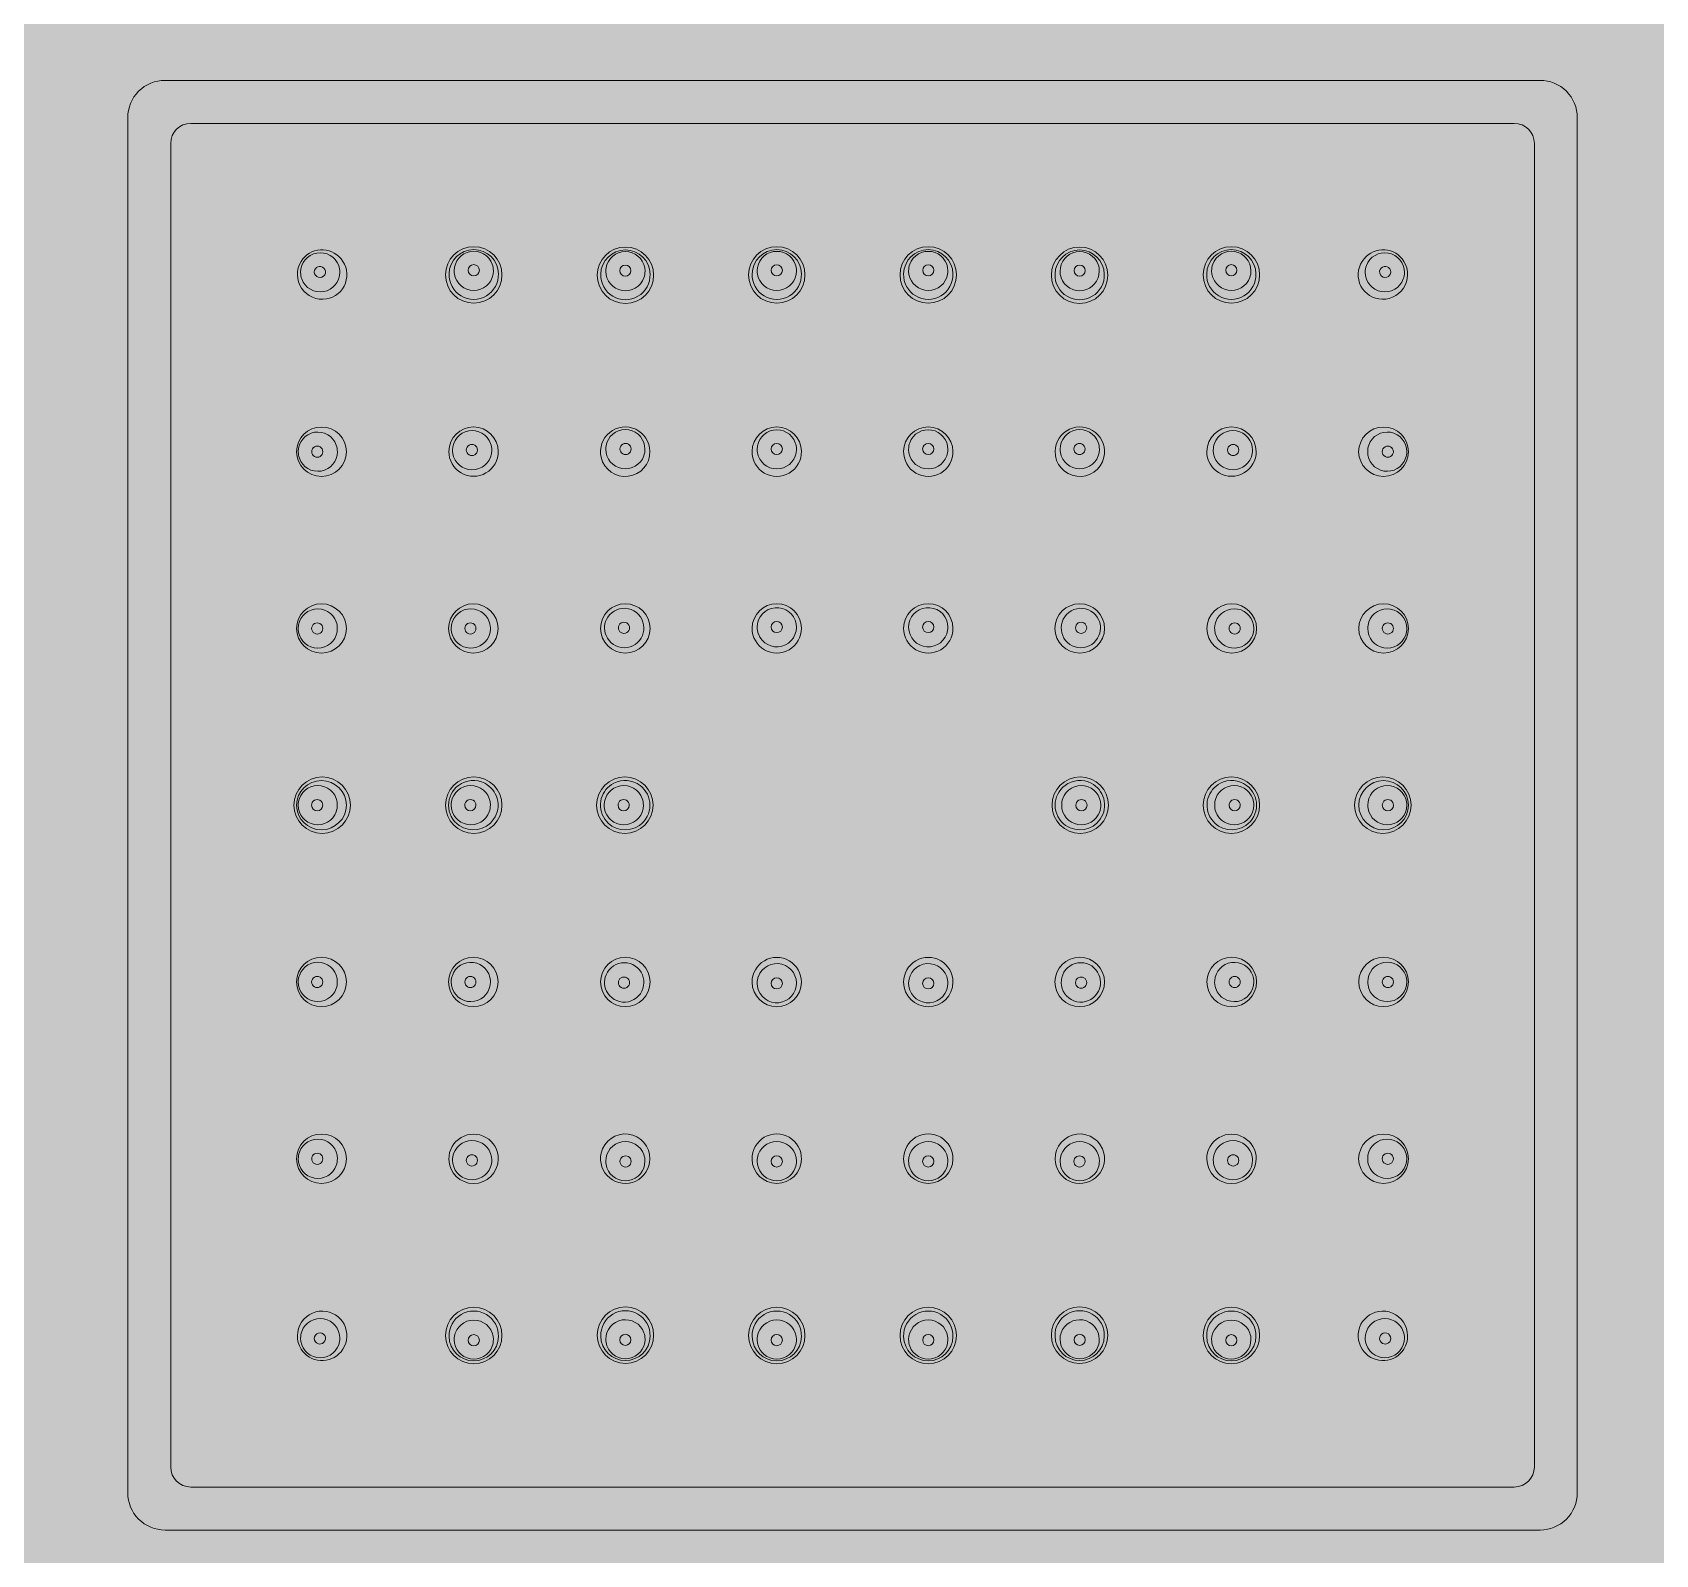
# Model space of a CAD drawing. Header units: metres. Extents: x 8 to 2416, y -346 to 476.
# Drawn here: x 133.4835 to 133.5828, y -96.2773 to -96.1843 of the extents above; entities that cross this region are included whole.
import ezdxf

# ---------------------------------------------------------------- set-up
doc = ezdxf.new("R2010")
doc.units = ezdxf.units.M
doc.linetypes.add('0', pattern=[0])
doc.layers.get('0').update_dxf_attribs({"color": 250, "linetype": '0', "lineweight": 20})
doc.layers.add('baños', color=140, linetype='Continuous', lineweight=0)
doc.layers.add('PLAFON', color=253, linetype='Continuous', lineweight=5)

# ---------------------------------------------------------------- blocks, each defined once
blk = doc.blocks.new('A$C3bae67db')
at = {"layer": 'baños'}
for p, q in [((0.05795743052766511, 0.144322481631086), (0.1420428246007646, 0.144322481631086)), ((0.05567767941755619, 0.142043857970684), (0.05567767969631632, 0.05795731748658994)), ((0.1443225757108735, 0.142043857970684), (0.1443225754321134, 0.05795731748658994)), ((0.05953425239812304, 0.1416937789345738), (0.140466002730534, 0.1416937789345738)), ((0.05830638234982644, 0.1404659088862488), (0.05830638234982644, 0.05953413947369057)), ((0.1416938727786032, 0.1404659088862488), (0.1416938727786032, 0.05953413947369057)), ((0.05953425239812304, 0.05830626942536554), (0.1404660027303066, 0.05830626942536554)), ((0.05795743052766511, 0.05567756672882496), (0.1420428246007646, 0.05567756672882496))]:
    blk.add_line(p, q, dxfattribs=at)
for centre, radius in [((0.0768350682250798, 0.1324260433361175), 0.001726273626168971), ((0.0861115584927461, 0.1324036510537141), 0.001726273626168971), ((0.09536712332959496, 0.1324260433361175), 0.001726273626168971), ((0.1046331317988347, 0.1324260433361175), 0.001726273626168971), ((0.1138886966356836, 0.1324036510537141), 0.001726273626168971), ((0.1231651869033499, 0.1324260433361175), 0.001726273626168971), ((0.09537011069431856, 0.1108947767265462), 0.0003427381330779128), ((0.1046301444341111, 0.1108947767265462), 0.0003427381330779128), ((0.06756904067282221, 0.1000025628189221), 0.001726273626168971), ((0.0768350682250798, 0.1000025628189221), 0.001726273626168971), ((0.08607355345083079, 0.1000025633621178), 0.001726273626168971), ((0.1139267016775989, 0.1000025633621178), 0.001726273626168971), ((0.1231651869033499, 0.1000025628189221), 0.001726273626168971), ((0.1324312144556075, 0.1000025628189221), 0.001726273626168971), ((0.09537011069431856, 0.0891052716333931), 0.0003427381330779128), ((0.1046301444341111, 0.0891052716333931), 0.0003427381330779128), ((0.0768350682250798, 0.0675740050237934), 0.001726273626168971), ((0.0861115584927461, 0.06759639730619682), 0.001726273626168971), ((0.09536712332959496, 0.0675740050237934), 0.001726273626168971), ((0.1046331317988347, 0.0675740050237934), 0.001726273626168971), ((0.1138886966356836, 0.06759639730619682), 0.001726273626168971), ((0.1231651869033499, 0.0675740050237934), 0.001726273626168971)]:
    blk.add_circle(centre, radius, dxfattribs=at)
for centre, radius, start, end in [((0.05795630335677515, 0.142043857970684), 0.002278623939186994, 89.971657394038, 180), ((0.1420439517716545, 0.142043857970684), 0.002278623939186994, 0, 90.028342605962), ((0.05953425239812304, 0.1404659088862488), 0.001227870048324664, 90.00000000256642, 179.9999999898011), ((0.1404660027303066, 0.1404659088862488), 0.001227870048324664, 1.019894475264307e-08, 89.99999999743358), ((0.06757577863658071, 0.132457578697931), 0.001521988814155353, 148.366663832522, 279.4518474387844), ((0.06744956593814777, 0.1325836751423921), 0.001200821812368165, 19.98354941315338, 180.0929165922669), ((0.06755888616902439, 0.1324522226109579), 0.001510474982378461, 39.79127587580216, 147.8576029366483), ((0.06757360806199131, 0.1324412776402468), 0.001506273214753162, 279.6351170446447, 40.46958004635466), ((0.07683595447673497, 0.1324698972235225), 0.001508167584307319, 0.9001850982253351, 179.1011506184335), ((0.07683789637843574, 0.1326707190876775), 0.001202478864778748, 20.04951967974894, 179.640957565026), ((0.07683718307652043, 0.1327118830991409), 0.0003427216785174244, 0.3254488414049065, 179.6683356267581), ((0.07684987977717128, 0.1326780761858615), 0.001188702755491038, 0.00229199929753495, 19.9144172177911), ((0.08611067224109092, 0.1324475049410907), 0.001508167584307319, 0.8988493815665013, 179.0998149017747), ((0.08609674694065461, 0.1326556839034581), 0.001188702755491038, 160.0855827822089, 179.9977080007025), ((0.08610873033916278, 0.1326483268052456), 0.001202478864778748, 0.3590424349740219, 159.9504803202511), ((0.08610944364107809, 0.1326894908167375), 0.0003427216785174244, 0.3316643732419094, 179.6745511585951), ((0.09536732368673029, 0.1324678004718223), 0.001508175294152605, 0.896473032322938, 179.1038122815197), ((0.09536844225425511, 0.13266643263281), 0.001202467430117421, 20.04733987539626, 179.6512744404281), ((0.09536760707254643, 0.1327070384189639), 0.0003427214496652206, 0.3198416913579096, 179.6787560475), ((0.09538014580965637, 0.1326736768283112), 0.001188992995398989, 0.002160217887124121, 19.91273335855645), ((0.1046329314416994, 0.1324678004718223), 0.001508175294152605, 0.8961877184802615, 179.1035269676771), ((0.1046201093187733, 0.1326736768283112), 0.001188992995398989, 160.0872666414435, 179.9978397821129), ((0.1046318128741746, 0.13266643263281), 0.001202467430117421, 0.3487255595719368, 159.9526601246038), ((0.1046326480558832, 0.1327070384189639), 0.0003427214496652206, 0.3212439525000475, 179.6801583086421), ((0.1138895828873387, 0.1324475049410907), 0.001508167584307319, 0.9001850982253351, 179.1011506184335), ((0.1138915247892669, 0.1326483268052456), 0.001202478864778748, 20.04951967974894, 179.640957565026), ((0.1138908114873516, 0.1326894908167375), 0.0003427216785174244, 0.3254488414049065, 179.6683356267581), ((0.1139035081880024, 0.1326556839034581), 0.001188702755491038, 0.00229199929753495, 19.9144172177911), ((0.1231643006516947, 0.1324698972235225), 0.001508167584307319, 0.8988493815665013, 179.0998149017747), ((0.1231503753512584, 0.1326780761858615), 0.001188702755491038, 160.0855827822089, 179.9977080007025), ((0.1231623587499939, 0.1326707190876775), 0.001202478864778748, 0.3590424349740219, 159.9504803202511), ((0.1231630720519092, 0.1327118830991409), 0.0003427216785174244, 0.3316643732419094, 179.6745511585951), ((0.1324266470664384, 0.1324412776402468), 0.001506273214753162, 139.5304199536453, 260.3648829553553), ((0.1324413689594053, 0.1324522226109579), 0.001510474982378461, 32.1423970633517, 140.2087241241978), ((0.1325506891902819, 0.1325836751423921), 0.001200821812368165, 359.9070834077331, 160.0164505868466), ((0.132424476491849, 0.132457578697931), 0.001521988814155353, 260.5481525612156, 31.633336167478), ((0.06744492393198698, 0.1325816052425566), 0.00119617823364954, 179.9941310564692, 199.6485422794375), ((0.06744739869321847, 0.1325884322095234), 0.001200817506817739, 199.9156134316533, 0.09317299457435906), ((0.06742947758010587, 0.1326069054866466), 0.0003417448353014675, 144.1962748123012, 216.5408433824308), ((0.06743122423284831, 0.1326063921405805), 0.0003434622621792048, 80.36180667197289, 144.2972788445857), ((0.06742879027405024, 0.1326072964444833), 0.0003414261719296849, 216.6622272733104, 290.466407909324), ((0.06743161916568852, 0.1326093671298381), 0.000340463161306216, 6.43826669501083, 80.34350834063362), ((0.06742884736917176, 0.1326092437337465), 0.0003432313649668054, 290.3438179429309, 6.406851776727837), ((0.06745204315046749, 0.1325905084226164), 0.001196171468180108, 359.9940856858029, 19.71649711018825), ((0.07683599266800911, 0.1324400996429844), 0.001508967363600021, 177.9698192432843, 2.177052033884066), ((0.07682412820707896, 0.1326783000023326), 0.001188687084480606, 180.0022010002266, 199.6794990756158), ((0.0768361336767498, 0.1326856574057658), 0.001202472454991783, 199.8169514147223, 359.6410310933491), ((0.07683718328979694, 0.1327158136802709), 0.0003427216785175545, 180.3254488415971, 359.6683356265643), ((0.08611063404958941, 0.1324177073605526), 0.001508967363600021, 177.8229479661159, 2.030180756715632), ((0.0861104930410761, 0.1326632651233624), 0.001202472454991783, 180.358968906651, 340.1830485852777), ((0.08610944342802895, 0.1326934213978674), 0.0003427216785175545, 180.3316643734357, 359.6745511584029), ((0.08612249851051956, 0.1326559077199008), 0.001188687084480606, 340.3205009243842, 359.9977989997734), ((0.09536732375926249, 0.1324387187907732), 0.001508910434373833, 177.9996003974604, 2.000684916435894), ((0.09535497519681257, 0.1326737943519944), 0.001188978101211688, 180.0020748071833, 199.6793677201801), ((0.09536676056376336, 0.1326806855676281), 0.001202398407140004, 199.7994449916714, 359.6681591336498), ((0.09536760711961279, 0.1327108731286089), 0.0003427214496676189, 180.3198417624976, 359.6787559762951), ((0.1046329313691672, 0.1324387187907732), 0.001508910434373833, 177.9993150835641, 2.000399602539628), ((0.1046334945648937, 0.1326806855676281), 0.001202398407140004, 180.3318408663502, 340.2005550083285), ((0.1046326480088169, 0.1327108731286089), 0.0003427214496676189, 180.3212440237049, 359.6801582375024), ((0.1046452799316171, 0.1326737943519944), 0.001188978101211688, 340.3206322798199, 359.9979251928167), ((0.1138896210788403, 0.1324177073605526), 0.001508967363600021, 177.9698192432843, 2.177052033884066), ((0.1138777566179101, 0.1326559077199008), 0.001188687084480606, 180.0022010002266, 199.6794990756158), ((0.1138897620873536, 0.1326632651233624), 0.001202472454991783, 199.8169514147223, 359.6410310933491), ((0.1138908117004007, 0.1326934213978674), 0.0003427216785175545, 180.3254488415971, 359.6683356265643), ((0.1231642624604206, 0.1324400996429844), 0.001508967363600021, 177.8229479661159, 2.030180756715632), ((0.1231641214516799, 0.1326856574057658), 0.001202472454991783, 180.358968906651, 340.1830485852777), ((0.1231630718386327, 0.1327158136802709), 0.0003427216785175545, 180.3316643734357, 359.6745511584029), ((0.1231761269213507, 0.1326783000023326), 0.001188687084480606, 340.3205009243842, 359.9977989997734), ((0.1325528564352112, 0.1325884322095234), 0.001200817506817739, 179.9068270054256, 340.0843865683467), ((0.1325482119779622, 0.1325905084226164), 0.001196171468180108, 160.2835028898118, 180.0059143141971), ((0.1325714077592579, 0.1326092437337465), 0.0003432313649668054, 173.5931482232722, 249.6561820570691), ((0.1325686359629685, 0.1326093671298381), 0.000340463161306216, 99.65649165936632, 173.5617333049892), ((0.1325714648543794, 0.1326072964444833), 0.0003414261719296849, 249.5335920906758, 323.3377727266896), ((0.1325690308955814, 0.1326063921405805), 0.0003434622621792048, 35.70272115541425, 99.63819332802713), ((0.1325707775483238, 0.1326069054866466), 0.0003417448353014675, 323.4591566175691, 35.80372518769882), ((0.1325553311964427, 0.1325816052425566), 0.00119617823364954, 340.3514577205625, 0.005868943530813565), ((0.0675262201329474, 0.1216022853915248), 0.001523564837230641, 0.572643303545837, 179.4250678076633), ((0.07682554874776315, 0.121623541393852), 0.001510641993610608, 0.5139883427186024, 179.4190526749139), ((0.08610123918919044, 0.1216200011498572), 0.001509211767642307, 0.7561059737710158, 193.171467770371), ((0.09536749544457734, 0.1216208806547101), 0.001508369991397104, 0.7108807457131594, 179.2900072567805), ((0.1046327596838523, 0.1216208806547101), 0.001508369991397104, 0.7099927432194744, 179.2891192542869), ((0.1138990159392392, 0.1216200011498572), 0.001509211767642307, 346.828532229629, 179.243894026229), ((0.1231747063806665, 0.121623541393852), 0.001510641993610608, 0.5809473250861245, 179.4860116572814), ((0.1324740349954823, 0.1216022853915248), 0.001523564837230641, 0.5749321923366639, 179.4273566964525), ((0.06730147437173173, 0.1216258576544575), 0.00119389333313216, 19.32997812112687, 180.3589489030435), ((0.07673755557897266, 0.1217059849352253), 0.001200928035992184, 19.83266307732577, 180.07419896696), ((0.07673791822156772, 0.1217085495881847), 0.001199718968097798, 359.996946844907, 19.72332169044368), ((0.08610665192958322, 0.1217715206143097), 0.001199718968097798, 160.2766783095563, 180.003053155093), ((0.08610701457195091, 0.1217689559613504), 0.001200928035992184, 359.92580103304, 160.1673369226743), ((0.08612157628539308, 0.1217827022482467), 0.0003424123588573842, 359.901977847135, 179.9074873413072), ((0.0953689405916407, 0.1217577368242573), 0.001201973046303671, 19.915328080069, 179.8397393457669), ((0.09536871331505381, 0.1217836400394319), 0.000342717117449731, 0.1414165953508873, 179.8545204967726), ((0.0953741167763269, 0.1217609961774073), 0.001195996880989198, 0.0008305610141249543, 19.85298930787151), ((0.1046261383523301, 0.1217609961774073), 0.001195996880989198, 160.1470106921285, 179.9991694389859), ((0.104631314536789, 0.1217577368242573), 0.001201973046303671, 0.1602606542315242, 160.084671919931), ((0.1046315418133759, 0.1217836400394319), 0.000342717117449731, 0.1454795032273842, 179.8585834046491), ((0.1138932405564788, 0.1217689559613504), 0.001200928035992184, 19.83266307732577, 180.07419896696), ((0.1138786788430366, 0.1217827022482467), 0.0003424123588573842, 0.09251265869286474, 180.098022152865), ((0.1138936031990738, 0.1217715206143097), 0.001199718968097798, 359.996946844907, 19.72332169044368), ((0.1232623369068619, 0.1217085495881847), 0.001199718968097798, 160.2766783095563, 180.003053155093), ((0.123262699549457, 0.1217059849352253), 0.001200928035992184, 359.92580103304, 160.1673369226743), ((0.1326987807566979, 0.1216258576544575), 0.00119389333313216, 359.6410510969565, 160.6700218788731), ((0.06752622073366865, 0.1216323613833694), 0.001523560504830024, 180.5561373689593, 359.441573742277), ((0.06731527943469473, 0.1216183202511658), 0.00120767496975197, 179.997253034212, 199.4671047486143), ((0.06730323483333223, 0.1216110324051769), 0.001193893552601191, 199.3299870384885, 0.3617157200806724), ((0.06726664149067574, 0.121620538979748), 0.0003407760450880885, 359.6804184145589, 180.3259849812832), ((0.06726664170508911, 0.121616699387026), 0.0003407760450881728, 179.6804184144938, 0.3259849813467099), ((0.0672894296246227, 0.1216185695606313), 0.001207674969753276, 0, 19.46710473996738), ((0.07682554912815931, 0.1216241922170909), 0.001510635915196017, 179.4437361404923, 0.4893048771358387), ((0.07673634930023354, 0.1217044297143204), 0.00119972075021922, 180, 199.6894084976491), ((0.07673669497097535, 0.1217070845143482), 0.001200943033476937, 199.8031047080196, 0.06684714840780348), ((0.0767229938655305, 0.1217197312221217), 0.0003424123588573842, 0.09251265869286474, 180.098022152865), ((0.07672299392032755, 0.1217196982979019), 0.0003424123588572697, 180.092512941707, 0.09802186985085153), ((0.08610270852994972, 0.1216079714776228), 0.001507949430811743, 192.7136886774853, 1.213885066650693), ((0.08610787517994822, 0.1217700555404733), 0.001200943033476937, 179.9331528515922, 340.1968952919805), ((0.08612157623059602, 0.1217826693240269), 0.0003424123588572697, 179.9019781301492, 359.907487058293), ((0.08610822085069003, 0.1217674007404455), 0.00119972075021922, 340.3105915023508, 0), ((0.09536749553893742, 0.1216085475080533), 0.001508573317714411, 178.8216237899946, 1.179264308856052), ((0.09536296503841868, 0.1217611156787015), 0.001195992791243886, 180.0008071647798, 199.7035512946327), ((0.09536814589654341, 0.1217643825555044), 0.00120197248215199, 199.7668953392953, 359.839403913317), ((0.09536871337598996, 0.1217853561187425), 0.0003427171174496419, 180.1414165954144, 359.854520496644), ((0.1046327595894923, 0.1216085475080533), 0.001508573317714411, 178.820735691144, 1.178376210005465), ((0.1046321092318863, 0.1217643825555044), 0.00120197248215199, 180.160596086683, 340.2331046607047), ((0.1046315417524397, 0.1217853561187425), 0.0003427171174496419, 180.145479503356, 359.8585834045856), ((0.104637290090011, 0.1217611156787015), 0.001195992791243886, 340.2964487053673, 359.9991928352202), ((0.1138975465984799, 0.1216079714776228), 0.001507949430811743, 178.7861149333493, 347.2863113225147), ((0.1138920342777396, 0.1217674007404455), 0.00119972075021922, 180, 199.6894084976491), ((0.1138923799484814, 0.1217700555404733), 0.001200943033476937, 199.8031047080196, 0.06684714840780348), ((0.1138786788978337, 0.1217826693240269), 0.0003424123588572697, 180.092512941707, 0.09802186985085153), ((0.1231747060002704, 0.1216241922170909), 0.001510635915196017, 179.5106951228642, 0.5562638595076828), ((0.1232635601574543, 0.1217070845143482), 0.001200943033476937, 179.9331528515922, 340.1968952919805), ((0.1232772612628992, 0.1217197312221217), 0.0003424123588573842, 359.901977847135, 179.9074873413072), ((0.1232772612081021, 0.1217196982979019), 0.0003424123588572697, 179.9019781301492, 359.907487058293), ((0.1232639058281961, 0.1217044297143204), 0.00119972075021922, 340.3105915023508, 0), ((0.132474034394761, 0.1216323613833694), 0.001523560504830024, 180.5584262577229, 359.4438626310407), ((0.1326970202950974, 0.1216110324051769), 0.001193893552601191, 179.6382842799193, 340.6700129615115), ((0.1327108255040343, 0.1216185695606313), 0.001207674969753276, 160.5328952600326, 180), ((0.1327336134233406, 0.121616699387026), 0.0003407760450881728, 179.6740150186533, 0.3195815855062213), ((0.1327336136377539, 0.121620538979748), 0.0003407760450880885, 359.6740150187168, 180.3195815854411), ((0.1326849756937349, 0.1216183202511658), 0.00120767496975197, 340.5328952513857, 0.00274696578805152), ((0.06752527855149992, 0.1107919070824366), 0.001523803867774046, 0.5837768436947157, 179.4152251325285), ((0.07680929608221732, 0.1108008638764133), 0.001515211808342921, 0.2639760559234214, 179.7336847053708), ((0.08610443670789891, 0.1108022639173427), 0.001515211808342921, 0.2663152946292405, 179.7360239440766), ((0.09536732874329346, 0.1108130466571069), 0.001508175096699564, 0.3875553460212671, 179.6135214827309), ((0.1046329263851362, 0.1108130466571069), 0.001508175096699564, 0.386478517269135, 179.6124446539788), ((0.1138958184205308, 0.1108022639173427), 0.001515211808342921, 0.2639760559234214, 179.7336847053708), ((0.1231909590462124, 0.1108008638764133), 0.001515211808342921, 0.2663152946292405, 179.7360239440766), ((0.1324749765769297, 0.1107919070824366), 0.001523803867774046, 0.5847748674714536, 179.4162231563053), ((0.06729877940477991, 0.110815379393209), 0.001193765217027741, 19.32207136788142, 180.363403610891), ((0.06728653441490451, 0.1108079238233515), 0.001207791059114692, 359.9972673894018, 19.46362924008448), ((0.07665652931444811, 0.110812731748176), 0.001198002720139636, 19.54098254232294, 180.1675718781783), ((0.07664612589400122, 0.1108081331269872), 0.001209345381516621, 355.5836531630925, 19.58144326290454), ((0.08603844434941266, 0.1108412584590255), 0.001201160736598691, 147.0834398431392, 202.9431687113481), ((0.08603844434895791, 0.110841258458656), 0.001201160737011495, 8.702909777498146, 147.0834398944907), ((0.08602225566772859, 0.1108489768958449), 0.0003418119665339049, 359.8484264500146, 180.1447206987231), ((0.0953710932307672, 0.1108833412553665), 0.001200198361899698, 199.7612507028317, 179.9592501936951), ((0.1046291618976625, 0.1108833412553665), 0.001200198361899698, 0.04074980630490895, 340.2387492971683), ((0.1139618107794718, 0.110841258458656), 0.001201160737011495, 32.91656010550926, 171.2970902225019), ((0.1139779994607011, 0.1108489768958449), 0.0003418119665339049, 359.8552793012769, 180.1515735499855), ((0.113961810779017, 0.1108412584590255), 0.001201160736598691, 337.0568312886519, 32.91656015686085), ((0.1233541292344285, 0.1108081331269872), 0.001209345381516621, 160.4185567370955, 184.4163468369073), ((0.1233437258139816, 0.110812731748176), 0.001198002720139636, 359.8324281218217, 160.4590174576771), ((0.1327137207135252, 0.1108079238233515), 0.001207791059114692, 160.5363707599155, 180.0027326105982), ((0.1327014757236498, 0.110815379393209), 0.001193765217027741, 359.636596389109, 160.6779286321186), ((0.06752527882002823, 0.1108227180483183), 0.001523801172583426, 180.5737534540958, 359.4252485220948), ((0.06731282925346704, 0.11080775025669), 0.001207791056576054, 179.9972663805075, 199.4636292666915), ((0.06730058426768437, 0.1108002946866904), 0.001193765215403577, 199.3220712593833, 0.3634045924781659), ((0.06726369211531846, 0.1108098626395062), 0.0003407458622599414, 6.35093158794635e-11, 180.3292931579268), ((0.06726370329096198, 0.1108059736208347), 0.0003407568798300127, 179.6753688899595, 0.6539242679389679), ((0.07680929635802158, 0.1108143751269139), 0.001515209523409549, 180.2445972809356, 359.7530634803589), ((0.07666289127263326, 0.1108091962723208), 0.001204359554630129, 179.9984916965057, 199.6016971446696), ((0.07665732812273518, 0.1108058676051584), 0.001198002774692498, 199.5409847640694, 355.6504272075318), ((0.07663254866423586, 0.1108104583463714), 0.0003418119665339049, 359.8552793012769, 180.1515735499855), ((0.07663254876996461, 0.1108086907326467), 0.0003418119665338834, 179.8552793012768, 0.1515735499854856), ((0.08610443643209464, 0.1108157751678434), 0.001515209523409549, 180.2469365196411, 359.7554027190644), ((0.08603850400498914, 0.1108251943206753), 0.001195045438537086, 202.2327774254911, 338.1927723495052), ((0.08602225556199983, 0.1108472092820918), 0.0003418119665338834, 179.8484264500145, 0.1447206987231602), ((0.08603844435623387, 0.1108412584572918), 0.001201160729709154, 337.4823809651804, 8.702909875497538), ((0.0953673287696688, 0.1108102539195883), 0.001508196546264781, 179.5074288684401, 0.4936479602929344), ((0.09529917106959829, 0.110863793062741), 0.001128460337495796, 178.9640748255869, 199.9974153185455), ((0.1046329263587609, 0.1108102539195883), 0.001508196546264781, 179.5063520397071, 0.4925711315599271), ((0.1047010840588314, 0.110863793062741), 0.001128460337495796, 340.0025846814546, 1.035925174413134), ((0.113895818696335, 0.1108157751678434), 0.001515209523409549, 180.2445972809356, 359.7530634803589), ((0.1139618107721958, 0.1108412584572918), 0.001201160729709154, 171.2970901245025, 202.5176190348197), ((0.1139617511234405, 0.1108251943206753), 0.001195045438537086, 201.8072276504948, 337.7672225745089), ((0.1139779995664298, 0.1108472092820918), 0.0003418119665338834, 179.8552793012768, 0.1515735499854856), ((0.1231909587704081, 0.1108143751269139), 0.001515209523409549, 180.2469365196411, 359.7554027190644), ((0.1233429270056945, 0.1108058676051584), 0.001198002774692498, 184.3495727924682, 340.4590152359306), ((0.1233677064641938, 0.1108104583463714), 0.0003418119665339049, 359.8484264500146, 180.1447206987231), ((0.1233677063584651, 0.1108086907326467), 0.0003418119665338834, 179.8484264500145, 0.1447206987231602), ((0.1233373638557964, 0.1108091962723208), 0.001204359554630129, 340.3983028553304, 0.00150830349425744), ((0.1324749763084014, 0.1108227180483183), 0.001523801172583426, 180.5747514779052, 359.4262465459042), ((0.1326996708607453, 0.1108002946866904), 0.001193765215403577, 179.6365954075218, 340.6779287406165), ((0.1327365518374677, 0.1108059736208347), 0.0003407568798300127, 179.346075732061, 0.324631110040522), ((0.1327365630131112, 0.1108098626395062), 0.0003407458622599414, 359.6707068420732, 179.9999999999365), ((0.13268742587519, 0.11080775025669), 0.001207791056576054, 340.5363707333084, 0.002733619492575247), ((0.06752492246909014, 0.09998721846408642), 0.00152379913724904, 0.4815084169714707, 179.5184915830285), ((0.07680935043521231, 0.0999902052850743), 0.00152080370815291, 62.66042759306035, 126.6516953464654), ((0.0768158139161983, 0.1000000324133552), 0.001509106328667489, 15.44699995191785, 62.70706108587409), ((0.08609280775971229, 0.1000000329565509), 0.001509106328667489, 117.2929389141259, 164.5530000480822), ((0.08609927124069827, 0.09999020582829843), 0.00152080370815291, 53.34830465353465, 117.3395724069396), ((0.1139009838877314, 0.09999020582829843), 0.00152080370815291, 62.66042759306035, 126.6516953464654), ((0.1139074473687174, 0.1000000329565509), 0.001509106328667489, 15.44699995191785, 62.70706108587409), ((0.1231844412122314, 0.1000000324133552), 0.001509106328667489, 117.2929389141259, 164.5530000480822), ((0.1231909046932174, 0.0999902052850743), 0.00152080370815291, 53.34830465353465, 117.3395724069396), ((0.1324753326595669, 0.09998721846408642), 0.00152379913724904, 0.4815084169714707, 179.5184915830285), ((0.06733929721934828, 0.09999552636644893), 0.001235887417606161, 160.6482721695431, 179.7914807641896), ((0.06729974801027083, 0.1000101427001923), 0.001193729488785252, 359.5143326426547, 160.681163080058), ((0.06726274891474304, 0.1000045086041936), 0.0003407503923429775, 359.2459407059762, 180.7540592940236), ((0.07680050007337513, 0.1000014306518366), 0.001506514668338149, 126.6365019344265, 180.0534909585633), ((0.0766619757325202, 0.1000025931878596), 0.001204436081000226, 160.4002387764176, 180.1222094087611), ((0.07665631512116988, 0.1000060685709556), 0.001197938431549503, 359.8323604302385, 160.4660116733307), ((0.0766313511673502, 0.1000034532294691), 0.0003418063086853633, 359.4251909468629, 180.574809053137), ((0.07682200609218626, 0.100002391987168), 0.001502509496179472, 325.0549561738853, 15.42316380291073), ((0.08608661558372432, 0.1000023925303921), 0.001502509496179472, 164.5768361970892, 214.9450438261147), ((0.08601186279378226, 0.1000060691141798), 0.001197938431549503, 19.53398832666936, 180.1676395697615), ((0.0860008266408272, 0.1000034537726933), 0.0003418063086853633, 359.4251909468629, 180.574809053137), ((0.08610812160253545, 0.1000014311950324), 0.001506514668338149, 359.9465090414367, 53.3634980655735), ((0.08600620218243193, 0.1000025937310554), 0.001204436081000226, 359.8777905912389, 19.59976122358242), ((0.1138921335258942, 0.1000014311950324), 0.001506514668338149, 126.6365019344265, 180.0534909585633), ((0.1139940529459977, 0.1000025937310554), 0.001204436081000226, 160.4002387764176, 180.1222094087611), ((0.1139883923346474, 0.1000060691141798), 0.001197938431549503, 359.8323604302385, 160.4660116733307), ((0.1139994284876025, 0.1000034537726933), 0.0003418063086853633, 359.4251909468629, 180.574809053137), ((0.1139136395447053, 0.1000023925303921), 0.001502509496179472, 325.0549561738853, 15.42316380291073), ((0.1231782490362434, 0.100002391987168), 0.001502509496179472, 164.5768361970892, 214.9450438261147), ((0.1233439400072598, 0.1000060685709556), 0.001197938431549503, 19.53398832666936, 180.1676395697615), ((0.1233689039610795, 0.1000034532294691), 0.0003418063086853633, 359.4251909468629, 180.574809053137), ((0.1231997550550545, 0.1000014306518366), 0.001506514668338149, 359.9465090414367, 53.3634980655735), ((0.1233382793959095, 0.1000025931878596), 0.001204436081000226, 359.8777905912389, 19.59976122358242), ((0.1327005071181588, 0.1000101427001923), 0.001193729488785252, 19.31883691994197, 180.4856673573453), ((0.1327375062136866, 0.1000045086041936), 0.0003407503923429775, 359.2459407059762, 180.7540592940236), ((0.1326609579090814, 0.09999552636644893), 0.001235887417606161, 0.2085192358103739, 19.35172783045692), ((0.06752492246909014, 0.1000179995156927), 0.001523851350039296, 180.6758761340693, 359.3241238659307), ((0.0672976013526636, 0.09999550554436354), 0.001194191915340333, 179.7832012068268, 340.6623966942979), ((0.06726274891474304, 0.1000005923474347), 0.0003407213562947965, 180.0955432162111, 359.9044567837889), ((0.06728559987385552, 0.1000025060600578), 0.001207837290240649, 340.537568001467, 359.8822677890739), ((0.07680047862771744, 0.1000036135259492), 0.001506496842203655, 180.1365117840078, 235.2142598131893), ((0.07665547595178168, 0.09999905347057592), 0.001197933953633447, 179.9535721002179, 340.4661922248824), ((0.0766313511673502, 0.1000016607745167), 0.0003417930261405343, 180.2743482528581, 359.7256517471419), ((0.07664981364308687, 0.1000025335788948), 0.001204434782080665, 340.4002334721913, 0.001426747796174793), ((0.08601836427186527, 0.1000025341220905), 0.001204434782080665, 179.9985732522038, 199.5997665278087), ((0.08601270196317046, 0.09999905401377163), 0.001197933953633447, 199.5338077751176, 0.04642789978211763), ((0.0860008266408272, 0.1000016613177408), 0.0003417930261405343, 180.2743482528581, 359.7256517471419), ((0.08610814304819314, 0.1000036140691734), 0.001506496842203655, 304.7857401868107, 359.8634882159906), ((0.1138921120802365, 0.1000036140691734), 0.001506496842203655, 180.1365117840078, 235.2142598131893), ((0.1139875531652592, 0.09999905401377163), 0.001197933953633447, 179.9535721002179, 340.4661922248824), ((0.1139994284876025, 0.1000016613177408), 0.0003417930261405343, 180.2743482528581, 359.7256517471419), ((0.1139818908565644, 0.1000025341220905), 0.001204434782080665, 340.4002334721913, 0.001426747796174793), ((0.1233504414853428, 0.1000025335788948), 0.001204434782080665, 179.9985732522038, 199.5997665278087), ((0.1233447791768754, 0.09999905347057592), 0.001197933953633447, 199.5338077751176, 0.04642789978211763), ((0.1233689039610795, 0.1000016607745167), 0.0003417930261405343, 180.2743482528581, 359.7256517471419), ((0.1231997765007122, 0.1000036135259492), 0.001506496842203655, 304.7857401868107, 359.8634882159906), ((0.1324753326595669, 0.1000179995156927), 0.001523851350039296, 180.6758761340693, 359.3241238659307), ((0.1327146552545742, 0.1000025060600578), 0.001207837290240649, 180.1177322109262, 199.462431998533), ((0.1327026537757661, 0.09999550554436354), 0.001194191915340333, 199.3376033057018, 0.2167987931731728), ((0.1327375062136866, 0.1000005923474347), 0.0003407213562947965, 180.0955432162111, 359.9044567837889), ((0.07680913716711757, 0.1000129524994904), 0.001519107682017091, 235.1470028587918, 325.0064798470243), ((0.08609948450879301, 0.1000129530427145), 0.001519107682017091, 214.9935201529758, 304.8529971412081), ((0.1139007706196367, 0.1000129530427145), 0.001519107682017091, 235.1470028587918, 325.0064798470243), ((0.1231911179613121, 0.1000129524994904), 0.001519107682017091, 214.9935201529758, 304.8529971412081), ((0.06752527882002823, 0.08917733031159258), 0.001523801172583426, 0.5747514779052038, 179.4262465459042), ((0.06730058426768437, 0.08919975367322053), 0.001193765215403577, 359.6365954075218, 160.6779287406165), ((0.07680929635802158, 0.08918567323299698), 0.001515209523409549, 0.2469365196410936, 179.7554027190644), ((0.07665732812273518, 0.0891941807547525), 0.001198002774692498, 4.349572792468204, 160.4590152359306), ((0.08610443643209464, 0.08918427319206756), 0.001515209523409549, 0.244597280935595, 179.7530634803589), ((0.08603850400498914, 0.08917485403923564), 0.001195045438537086, 21.80722765049478, 157.7672225745089), ((0.0953673287696688, 0.0891897944403226), 0.001508196546264781, 359.5063520397071, 180.4925711315599), ((0.1046329263587609, 0.0891897944403226), 0.001508196546264781, 359.5074288684401, 180.4936479602929), ((0.113895818696335, 0.08918427319206756), 0.001515209523409549, 0.2469365196410936, 179.7554027190644), ((0.1139617511234405, 0.08917485403923564), 0.001195045438537086, 22.2327774254911, 158.1927723495052), ((0.1231909587704081, 0.08918567323299698), 0.001515209523409549, 0.244597280935595, 179.7530634803589), ((0.1233429270056945, 0.0891941807547525), 0.001198002774692498, 19.54098476406944, 175.6504272075318), ((0.1324749763084014, 0.08917733031159258), 0.001523801172583426, 0.5737534540958034, 179.4252485220948), ((0.1326996708607453, 0.08919975367322053), 0.001193765215403577, 19.32207125938354, 180.3634045924782), ((0.06731282925346704, 0.08919229810322093), 0.001207791056576054, 160.5363707333084, 180.0027336194925), ((0.06726370329096198, 0.08919407473907626), 0.0003407568798300127, 359.346075732061, 180.3246311100405), ((0.07666289127263326, 0.08919085208759014), 0.001204359554630129, 160.3983028553304, 180.0015083034943), ((0.07663254876996461, 0.08919135762729269), 0.0003418119665338834, 359.8484264500146, 180.1447206987231), ((0.08603844434941266, 0.08915878990091386), 0.001201160736598691, 157.0568312886519, 212.9165601568608), ((0.08602225556199983, 0.08915283907781912), 0.0003418119665338834, 359.8552793012769, 180.1515735499855), ((0.08603844435623387, 0.08915878990261916), 0.001201160729709154, 351.2970901245022, 22.51761903481964), ((0.09529917106959829, 0.08913625529719837), 0.001128460337495796, 160.0025846814546, 181.0359251744131), ((0.0953710932307672, 0.08911670710454445), 0.001200198361899698, 180.0407498063049, 160.2387492971683), ((0.1046291618976625, 0.08911670710454445), 0.001200198361899698, 19.76125070283169, 359.9592501936951), ((0.1047010840588314, 0.08913625529719837), 0.001128460337495796, 358.9640748255869, 19.99741531854547), ((0.1139618107721958, 0.08915878990261916), 0.001201160729709154, 157.4823809651803, 188.7029098754976), ((0.1139779995664298, 0.08915283907781912), 0.0003418119665338834, 359.8484264500146, 180.1447206987231), ((0.113961810779017, 0.08915878990091386), 0.001201160736598691, 327.0834398431392, 22.94316871134812), ((0.1233677063584651, 0.08919135762729269), 0.0003418119665338834, 359.8552793012769, 180.1515735499855), ((0.1233373638557964, 0.08919085208759014), 0.001204359554630129, 359.9984916965058, 19.6016971446696), ((0.1327365518374677, 0.08919407473907626), 0.0003407568798300127, 359.6753688899595, 180.6539242679389), ((0.13268742587519, 0.08919229810322093), 0.001207791056576054, 359.9972663805075, 19.46362926669158), ((0.06752527855149992, 0.08920814127750276), 0.001523803867774046, 180.5847748674714, 359.4162231563053), ((0.06729877940477991, 0.08918466896670196), 0.001193765217027741, 179.636596389109, 340.6779286321186), ((0.06726369211531846, 0.08919018572040471), 0.0003407458622599414, 179.6707068420732, 359.9999999999364), ((0.06728653441490451, 0.08919212453655945), 0.001207791059114692, 340.5363707599155, 0.002732610598238034), ((0.07680929608221732, 0.08919918448349762), 0.001515211808342921, 180.2663152946292, 359.7360239440766), ((0.07665652931444811, 0.08918731661173496), 0.001198002720139636, 179.8324281218217, 340.459017457677), ((0.07663254866423586, 0.08918959001353954), 0.0003418119665339049, 179.8484264500145, 0.1447206987231602), ((0.07664612589400122, 0.08919191523292369), 0.001209345381516621, 340.4185567370939, 4.416346836907331), ((0.08610443670789891, 0.0891977844425682), 0.001515211808342921, 180.2639760559234, 359.7336847053708), ((0.08603844434895791, 0.08915878990125492), 0.001201160737011495, 212.9165601055092, 351.2970902225019), ((0.08602225566772859, 0.0891510714640944), 0.0003418119665339049, 179.8552793012768, 0.1515735499854856), ((0.09536732874329346, 0.08918700170280403), 0.001508175096699564, 180.3864785172691, 359.6124446539787), ((0.1046329263851362, 0.08918700170280403), 0.001508175096699564, 180.3875553460212, 359.6135214827309), ((0.1138958184205308, 0.0891977844425682), 0.001515211808342921, 180.2663152946292, 359.7360239440766), ((0.1139618107794718, 0.08915878990125492), 0.001201160737011495, 188.7029097774981, 327.0834398944908), ((0.1139779994607011, 0.0891510714640944), 0.0003418119665339049, 179.8484264500145, 0.1447206987231602), ((0.1231909590462124, 0.08919918448349762), 0.001515211808342921, 180.2639760559234, 359.7336847053708), ((0.1233541292344285, 0.08919191523292369), 0.001209345381516621, 175.5836531630927, 199.5814432629045), ((0.1233437258139816, 0.08918731661173496), 0.001198002720139636, 199.5409825423229, 0.1675718781782871), ((0.1233677064641938, 0.08918959001353954), 0.0003418119665339049, 179.8552793012768, 0.1515735499854856), ((0.1324749765769297, 0.08920814127750276), 0.001523803867774046, 180.5837768436947, 359.4152251325286), ((0.1327137207135252, 0.08919212453655945), 0.001207791059114692, 179.9972673894018, 199.4636292400845), ((0.1327014757236498, 0.08918466896670196), 0.001193765217027741, 199.3220713678814, 0.3634036108910048), ((0.1327365630131112, 0.08919018572040471), 0.0003407458622599414, 180.0000000000635, 0.3292931579268081), ((0.06752622073366865, 0.0783676869765415), 0.001523560504830024, 0.5584262577229699, 179.4438626310407), ((0.06730323483333223, 0.07838901595476244), 0.001193893552601191, 359.6382842799194, 160.6700129615116), ((0.07682554912815931, 0.07837585614284848), 0.001510635915196017, 359.5106951228642, 180.5562638595077), ((0.07673669497097535, 0.07829296384556272), 0.001200943033476937, 359.9331528515922, 160.1968952919805), ((0.08610270852994972, 0.07839207688228811), 0.001507949430811743, 358.7861149333493, 167.2863113225147), ((0.08610787517994822, 0.07822999281943765), 0.001200943033476937, 19.80310470801955, 180.0668471484078), ((0.09536749553893742, 0.07839150085185764), 0.001508573317714411, 358.8207356911439, 181.1783762100055), ((0.09536814589654341, 0.07823566580440655), 0.00120197248215199, 0.1605960866830021, 160.2331046607045), ((0.1046327595894923, 0.07839150085185764), 0.001508573317714411, 358.8216237899945, 181.1792643088561), ((0.1046321092318863, 0.07823566580440655), 0.00120197248215199, 19.76689533929529, 179.839403913317), ((0.1138975465984799, 0.07839207688228811), 0.001507949430811743, 12.71368867748525, 181.2138850666507), ((0.1138923799484814, 0.07822999281943765), 0.001200943033476937, 359.9331528515922, 160.1968952919805), ((0.1231747060002704, 0.07837585614284848), 0.001510635915196017, 359.4437361404923, 180.4893048771358), ((0.1232635601574543, 0.07829296384556272), 0.001200943033476937, 19.80310470801955, 180.0668471484078), ((0.132474034394761, 0.0783676869765415), 0.001523560504830024, 0.5561373689593011, 179.441573742277), ((0.1326970202950974, 0.07838901595476244), 0.001193893552601191, 19.32998703848845, 180.3617157200807), ((0.06731527943469473, 0.07838172810874511), 0.00120767496975197, 160.5328952513857, 180.002746965788), ((0.06726664170508911, 0.0783833489728849), 0.0003407760450881728, 359.6740150186533, 180.3195815855062), ((0.07673634930023354, 0.07829561864559054), 0.00119972075021922, 160.3105915023508, 180), ((0.07672299392032755, 0.07828035006203748), 0.0003424123588572697, 359.9019781301491, 179.907487058293), ((0.08610123918919044, 0.07838004721005376), 0.001509211767642307, 166.828532229629, 359.243894026229), ((0.08612157623059602, 0.078217379035884), 0.0003424123588572697, 0.09251294170702966, 180.0980218698508), ((0.08610822085069003, 0.07823264761946547), 0.00119972075021922, 0, 19.68940849764915), ((0.09536296503841868, 0.0782389326812094), 0.001195992791243886, 160.2964487053673, 179.9991928352202), ((0.09536871337598996, 0.0782146922411684), 0.0003427171174496419, 0.1454795033560317, 179.8585834045856), ((0.1046315417524397, 0.0782146922411684), 0.0003427171174496419, 0.1414165954143968, 179.854520496644), ((0.104637290090011, 0.0782389326812094), 0.001195992791243886, 0.0008071647797915169, 19.70355129463271), ((0.1138990159392392, 0.07838004721005376), 0.001509211767642307, 180.756105973771, 13.17146777037103), ((0.1138920342777396, 0.07823264761946547), 0.00119972075021922, 160.3105915023508, 180), ((0.1138786788978337, 0.078217379035884), 0.0003424123588572697, 359.9019781301491, 179.907487058293), ((0.1232772612081021, 0.07828035006203748), 0.0003424123588572697, 0.09251294170702966, 180.0980218698508), ((0.1232639058281961, 0.07829561864559054), 0.00119972075021922, 0, 19.68940849764915), ((0.1327336134233406, 0.0783833489728849), 0.0003407760450881728, 359.6804184144938, 180.3259849813467), ((0.1326849756937349, 0.07838172810874511), 0.00120767496975197, 359.997253034212, 19.4671047486143), ((0.0675262201329474, 0.0783977629684145), 0.001523564837230641, 180.5749321923367, 359.4273566964525), ((0.06730147437173173, 0.07837419070545337), 0.00119389333313216, 179.6410510969565, 340.6700218788732), ((0.06726664149067574, 0.07837950938019134), 0.0003407760450880885, 179.6740150187168, 0.3195815854410826), ((0.0672894296246227, 0.07838147879927959), 0.001207674969753276, 340.5328952600327, 0), ((0.07682554874776315, 0.07837650696605891), 0.001510641993610608, 180.5809473250861, 359.4860116572814), ((0.07673755557897266, 0.07829406342468559), 0.001200928035992184, 179.92580103304, 340.1673369226742), ((0.0767229938655305, 0.07828031713778927), 0.0003424123588573842, 179.9019778471349, 359.9074873413071), ((0.07673791822156772, 0.07829149877172625), 0.001199718968097798, 340.2766783095563, 0.003053155092960894), ((0.08610665192958322, 0.07822852774560118), 0.001199718968097798, 179.996946844907, 199.7233216904437), ((0.08610701457195091, 0.07823109239856052), 0.001200928035992184, 199.8326630773257, 0.07419896695995848), ((0.08612157628539308, 0.0782173461116642), 0.0003424123588573842, 180.0925126586928, 0.09802215286506169), ((0.09536749544457734, 0.07837916770522924), 0.001508369991397104, 180.7099927432195, 359.2891192542868), ((0.0953689405916407, 0.07824231153565364), 0.001201973046303671, 180.1602606542315, 340.0846719199311), ((0.09536871331505381, 0.07821640832047905), 0.000342717117449731, 180.1454795032274, 359.8585834046492), ((0.0953741167763269, 0.0782390521825036), 0.001195996880989198, 340.1470106921285, 359.9991694389859), ((0.1046327596838523, 0.07837916770522924), 0.001508369991397104, 180.7108807457132, 359.2900072567805), ((0.1046261383523301, 0.0782390521825036), 0.001195996880989198, 180.0008305610141, 199.8529893078715), ((0.104631314536789, 0.07824231153565364), 0.001201973046303671, 199.915328080069, 359.8397393457685), ((0.1046315418133759, 0.07821640832047905), 0.000342717117449731, 180.1414165953509, 359.8545204967726), ((0.1138932405564788, 0.07823109239856052), 0.001200928035992184, 179.92580103304, 340.1673369226742), ((0.1138786788430366, 0.0782173461116642), 0.0003424123588573842, 179.9019778471349, 359.9074873413071), ((0.1138936031990738, 0.07822852774560118), 0.001199718968097798, 340.2766783095563, 0.003053155092960894), ((0.1231747063806665, 0.07837650696605891), 0.001510641993610608, 180.5139883427186, 359.4190526749139), ((0.1232623369068619, 0.07829149877172625), 0.001199718968097798, 179.996946844907, 199.7233216904437), ((0.123262699549457, 0.07829406342468559), 0.001200928035992184, 199.8326630773257, 0.07419896695995848), ((0.1232772612628992, 0.07828031713778927), 0.0003424123588573842, 180.0925126586928, 0.09802215286506169), ((0.1324740349954823, 0.0783977629684145), 0.001523564837230641, 180.5726433035458, 359.4250678076634), ((0.1327108255040343, 0.07838147879927959), 0.001207674969753276, 180, 199.4671047399674), ((0.1326987807566979, 0.07837419070545337), 0.00119389333313216, 199.3299781211269, 0.3589489030434814), ((0.1327336136377539, 0.07837950938019134), 0.0003407760450880885, 179.6804184145589, 0.3259849812831996), ((0.06757577863658071, 0.06754246966197996), 0.001521988814155353, 80.54815256121562, 211.633336167478), ((0.06744739869321847, 0.06741161615038749), 0.001200817506817739, 359.9068270054257, 160.0843865683467), ((0.06757360806199131, 0.0675587707196641), 0.001506273214753162, 319.5304199536451, 80.36488295535518), ((0.07683599266800911, 0.06755994871695492), 0.001508967363600021, 357.8229479661159, 182.0301807567156), ((0.0768361336767498, 0.06731439095414515), 0.001202472454991783, 0.3589689066509878, 160.1830485852777), ((0.08611063404958941, 0.06758234099935834), 0.001508967363600021, 357.9698192432843, 182.1770520338841), ((0.0861104930410761, 0.06733678323654857), 0.001202472454991783, 19.81695141472233, 179.641031093349), ((0.09536732375926249, 0.06756132956913774), 0.001508910434373833, 357.9993150835641, 182.0003996025396), ((0.09536676056376336, 0.06731936279231121), 0.001202398407140004, 0.3318408663501854, 160.2005550083285), ((0.1046329313691672, 0.06756132956913774), 0.001508910434373833, 357.9996003974603, 182.0006849164359), ((0.1046334945648937, 0.06731936279231121), 0.001202398407140004, 19.79944499167146, 179.6681591336499), ((0.1138896210788403, 0.06758234099935834), 0.001508967363600021, 357.8229479661159, 182.0301807567156), ((0.1138897620873536, 0.06733678323654857), 0.001202472454991783, 0.3589689066509878, 160.1830485852777), ((0.1231642624604206, 0.06755994871695492), 0.001508967363600021, 357.9698192432843, 182.1770520338841), ((0.1231641214516799, 0.06731439095414515), 0.001202472454991783, 19.81695141472233, 179.641031093349), ((0.1324266470664384, 0.0675587707196641), 0.001506273214753162, 99.63511704464473, 220.4695800463546), ((0.1325528564352112, 0.06741161615038749), 0.001200817506817739, 19.91561343165329, 180.0931729945744), ((0.132424476491849, 0.06754246966197996), 0.001521988814155353, 328.3666638325218, 99.45184743878438), ((0.06744492393198698, 0.06741844311735434), 0.00119617823364954, 160.3514577205625, 180.0058689435308), ((0.06742947758010587, 0.06739314287329279), 0.0003417448353014675, 143.4591566175692, 215.8037251876988), ((0.06742879027405024, 0.0673927519154276), 0.0003414261719296849, 69.53359209067591, 143.3377727266896), ((0.06742884736917176, 0.06739080462619285), 0.0003432313649668054, 353.593148223272, 69.65618205706909), ((0.07683595447673497, 0.06753015113638838), 0.001508167584307319, 180.8988493815665, 359.0998149017747), ((0.07682412820707896, 0.06732174835760674), 0.001188687084480606, 160.3205009243842, 179.9977989997734), ((0.07683718328979694, 0.06728423467964006), 0.0003427216785175545, 0.3316643734356975, 179.6745511584029), ((0.08611067224109092, 0.06755254341882022), 0.001508167584307319, 180.9001850982251, 359.1011506184335), ((0.08610944342802895, 0.0673066269620719), 0.0003427216785175545, 0.325448841597066, 179.6683356265643), ((0.08612249851051956, 0.06734414064001015), 0.001188687084480606, 0.002201000226615922, 19.67949907561579), ((0.09536732368673029, 0.06753224788808865), 0.001508175294152605, 180.8961877184803, 359.1035269676771), ((0.09535497519681257, 0.06732625400791648), 0.001188978101211688, 160.3206322798199, 179.9979251928167), ((0.09536760711961279, 0.06728917523130207), 0.0003427214496676189, 0.3212440237048805, 179.6801582375024), ((0.1046329314416994, 0.06753224788808865), 0.001508175294152605, 180.8964730323229, 359.1038122815197), ((0.1046326480088169, 0.06728917523130207), 0.0003427214496676189, 0.319841762497594, 179.6787559762952), ((0.1046452799316171, 0.06732625400791648), 0.001188978101211688, 0.002074807183306674, 19.67936772018006), ((0.1138895828873387, 0.06755254341882022), 0.001508167584307319, 180.8988493815665, 359.0998149017747), ((0.1138777566179101, 0.06734414064001015), 0.001188687084480606, 160.3205009243842, 179.9977989997734), ((0.1138908117004007, 0.0673066269620719), 0.0003427216785175545, 0.3316643734356975, 179.6745511584029), ((0.1231643006516947, 0.06753015113638838), 0.001508167584307319, 180.9001850982251, 359.1011506184335), ((0.1231630718386327, 0.06728423467964006), 0.0003427216785175545, 0.325448841597066, 179.6683356265643), ((0.1231761269213507, 0.06732174835760674), 0.001188687084480606, 0.002201000226615922, 19.67949907561579), ((0.1325714077592579, 0.06739080462619285), 0.0003432313649668054, 110.3438179429309, 186.4068517767278), ((0.1325714648543794, 0.0673927519154276), 0.0003414261719296849, 36.66222727331041, 110.4664079093241), ((0.1325707775483238, 0.06739314287329279), 0.0003417448353014675, 324.1962748123012, 36.54084338243083), ((0.1325553311964427, 0.06741844311735434), 0.00119617823364954, 359.9941310564691, 19.64854227943749), ((0.06744956593814777, 0.06741637321754723), 0.001200821812368165, 179.9070834077331, 340.0164505868464), ((0.06755888616902439, 0.06754782574898144), 0.001510474982378461, 212.1423970633515, 320.2087241241978), ((0.06743122423284831, 0.06739365621933047), 0.0003434622621792048, 215.7027211554143, 279.638193328027), ((0.06743161916568852, 0.06739068123007286), 0.000340463161306216, 279.6564916593664, 353.5617333049892), ((0.06745204315046749, 0.06740953993729448), 0.001196171468180108, 340.2835028898117, 0.005914314197119606), ((0.07683789637843574, 0.06732932927223345), 0.001202478864778748, 180.359042434974, 339.950480320251), ((0.07683718307652043, 0.06728816526076997), 0.0003427216785174244, 180.3316643732419, 359.6745511585951), ((0.07684987977717128, 0.06732197217404945), 0.001188702755491038, 340.0855827822089, 359.9977080007025), ((0.08609674694065461, 0.06734436445645287), 0.001188702755491038, 180.0022919992975, 199.9144172177909), ((0.08610873033916278, 0.06735172155466529), 0.001202478864778748, 200.049519679749, 359.640957565026), ((0.08610944364107809, 0.06731055754317339), 0.0003427216785174244, 180.3254488414049, 359.6683356267581), ((0.09536844225425511, 0.06733361572710095), 0.001202467430117421, 180.3487255595719, 339.9526601246038), ((0.09536760707254643, 0.06729300994097542), 0.0003427214496652206, 180.3212439525, 359.6801583086421), ((0.09538014580965637, 0.0673263715315997), 0.001188992995398989, 340.0872666414435, 359.9978397821129), ((0.1046201093187733, 0.0673263715315997), 0.001188992995398989, 180.0021602178871, 199.9127333585565), ((0.1046318128741746, 0.06733361572710095), 0.001202467430117421, 200.0473398753963, 359.651274440428), ((0.1046326480558832, 0.06729300994097542), 0.0003427214496652206, 180.3198416913579, 359.6787560475), ((0.1138915247892669, 0.06735172155466529), 0.001202478864778748, 180.359042434974, 339.950480320251), ((0.1138908114873516, 0.06731055754317339), 0.0003427216785174244, 180.3316643732419, 359.6745511585951), ((0.1139035081880024, 0.06734436445645287), 0.001188702755491038, 340.0855827822089, 359.9977080007025), ((0.1231503753512584, 0.06732197217404945), 0.001188702755491038, 180.0022919992975, 199.9144172177909), ((0.1231623587499939, 0.06732932927223345), 0.001202478864778748, 200.049519679749, 359.640957565026), ((0.1231630720519092, 0.06728816526076997), 0.0003427216785174244, 180.3254488414049, 359.6683356267581), ((0.1324413689594053, 0.06754782574898144), 0.001510474982378461, 219.7912758758021, 327.8576029366483), ((0.1325482119779622, 0.06740953993729448), 0.001196171468180108, 179.9940856858028, 199.7164971101882), ((0.1325506891902819, 0.06741637321754723), 0.001200821812368165, 199.9835494131534, 0.09291659226688478), ((0.1325686359629685, 0.06739068123007286), 0.000340463161306216, 186.4382666950108, 260.3435083406337), ((0.1325690308955814, 0.06739365621933047), 0.0003434622621792048, 260.361806671973, 324.2972788445857), ((0.05953425239812304, 0.05953413947369057), 0.001227870048324664, 180.000000010199, 269.9999999974336), ((0.1404660027303066, 0.05953413947369057), 0.001227870048324664, 270.0000000025664, 359.999999989801), ((0.05795630335677515, 0.05795619038922695), 0.002278623939186942, 179.9716592442715, 270.0283426059618), ((0.1420439517716545, 0.05795619038922695), 0.002278623939186942, 269.971657394038, 0.02834075572858865)]:
    blk.add_arc(centre, radius, start, end, dxfattribs=at)
blk = doc.blocks.new('PL BASE 1N NASAS 09')
at = {"layer": 'baños'}
blk.add_blockref('A$C3bae67db', (-108.3644399844903, -38.5511809344561), dxfattribs=at)
blk = doc.blocks.new('PL MUEBLES 1N NASAS 09')
at = {"layer": 'baños'}
blk.add_blockref('PL BASE 1N NASAS 09', (162.2615445691817, 88.20329366328178), dxfattribs=at)

msp = doc.modelspace()

# ---------------------------------------------------------------- hatches: boundary and pattern name
at = {"layer": 'PLAFON', "transparency": 33554477}
h = msp.add_hatch(color=256, dxfattribs=at)
h.dxf.hatch_style = 1
edge = h.paths.add_edge_path()
edge.add_line((131.7870650019969, -98.8300437773478), (133.8670427259038, -98.83004377734841))
edge.add_arc((133.8398347451112, -98.757727789062), 0.07726497512229599, 290.6181778509206, 358.2823234869284)
edge.add_line((133.9170650019987, -98.76004377734859), (133.9170650019951, -97.00004377734753))
edge.add_arc((133.8387960037385, -97.0087885242093), 0.07875599460210264, 6.375037114714815, 89.03164715930389)
edge.add_line((133.8401269911361, -96.93004377734759), (131.787065001997, -96.93004377734759))
edge.add_arc((131.787065001997, -97.00004377734759), 0.06999999999999318, 90, 180)
edge.add_line((131.717065001997, -97.00004377734759), (131.717065001997, -98.7600437773478))
edge.add_arc((131.7870650019969, -98.7600437773478), 0.06999999999996476, 180, 270)
edge = h.paths.add_edge_path(flags=17)
edge.add_arc((131.787065001997, -97.00004377734759), 0.06999999999999318, 90, 180, ccw=False)
edge.add_arc((131.787065001997, -97.00004377734759), 0.06999999999999318, 90, 180)
edge = h.paths.add_edge_path(flags=17)
edge.add_arc((131.7870650019969, -98.7600437773478), 0.06999999999996476, 180, 270)
edge.add_arc((131.7870650019969, -98.7600437773478), 0.06999999999996476, 180, 270)
edge = h.paths.add_edge_path(flags=17)
edge.add_line((133.8401269911361, -96.93004377734759), (131.787065001997, -96.93004377734759))
edge.add_line((133.8401269911361, -96.93004377734759), (131.787065001997, -96.93004377734759))
edge = h.paths.add_edge_path(flags=17)
edge.add_arc((133.8387960037385, -97.0087885242093), 0.07875599460210264, 6.375037114714815, 89.03164715930389)
edge.add_arc((133.8387960037385, -97.0087885242093), 0.07875599460210264, 6.375037114714815, 89.03164715930389)
edge = h.paths.add_edge_path(flags=17)
edge.add_line((133.9170650019987, -98.76004377734859), (133.9170650019951, -97.00004377734753))
edge.add_line((133.9170650019987, -98.76004377734859), (133.9170650019951, -97.00004377734753))
edge = h.paths.add_edge_path(flags=17)
edge.add_arc((133.8398347451112, -98.757727789062), 0.07726497512229599, 290.6181778509206, 358.2823234869284)
edge.add_arc((133.8398347451112, -98.757727789062), 0.07726497512229599, 290.6181778509206, 358.2823234869284)
edge = h.paths.add_edge_path(flags=17)
edge.add_line((131.7870650019969, -98.8300437773478), (133.8670427259038, -98.83004377734841))
edge.add_line((131.7870650019969, -98.8300437773478), (133.8670427259038, -98.83004377734841))
edge = h.paths.add_edge_path(flags=17)
edge.add_line((131.717065001997, -97.00004377734759), (131.717065001997, -98.7600437773478))
edge.add_line((131.717065001997, -97.00004377734759), (131.717065001997, -98.7600437773478))
edge = h.paths.add_edge_path()
edge.add_line((133.6095926678636, -90.6355498539143), (133.6095926678636, -91.94554985391461))
edge.add_arc((133.6795926678636, -91.94554985391461), 0.06999999999999318, 180, 270)
edge.add_line((133.6795926678636, -92.0155498539146), (134.7395926678618, -92.01554985391415))
h = msp.add_hatch(color=256, dxfattribs=at)
h.dxf.hatch_style = 1
edge = h.paths.add_edge_path()
edge.add_arc((131.7870650019969, -93.30004377734784), 0.06999999999999318, 90, 179.9999999999651, ccw=False)
edge.add_line((131.7870650019969, -93.23004377734784), (133.8470650019951, -93.23004377734784))
edge.add_arc((133.8470650019951, -93.30004377734784), 0.06999999999999318, 0, 90, ccw=False)
edge.add_line((133.9170650019951, -93.30004377734784), (133.9170650019951, -95.16004377734785))
edge.add_arc((133.8470650019985, -95.16004377735126), 0.06999999999658257, -90.00000000116319, 2.7915803002542816e-09, ccw=False)
edge.add_line((133.8470650019971, -95.23004377734786), (133.4470650019966, -95.23004377734786))
edge.add_arc((133.4470650019966, -95.2600437773478), 0.02999999999994429, 89.99999999994571, 180.0000000001085)
edge.add_line((133.4170650019967, -95.26004377734786), (133.4170650019967, -95.30004377734782))
edge.add_arc((133.4470650019967, -95.30004377734784), 0.03000000000000114, 179.9999999999729, 269.9999999999458)
edge.add_line((133.4470650019967, -95.33004377734783), (133.8470650019972, -95.33004377734783))
edge.add_arc((133.8470650019987, -95.4000437773442), 0.06999999999636941, -2.977685653604567e-09, 90.00000000125618, ccw=False)
edge.add_line((133.9170650019951, -95.40004377734783), (133.9170650019951, -96.71004377734815))
edge.add_arc((133.8470650019951, -96.71004377734815), 0.06999999999999318, -90, 0, ccw=False)
edge.add_line((133.8470650019951, -96.78004377734814), (132.787065001996, -96.78004377734769))
edge.add_arc((132.787065001997, -96.71004377734772), 0.06999999999996476, 179.9999999999884, 269.9999999991858, ccw=False)
edge.add_line((132.717065001997, -96.7100437773477), (132.7170650019967, -95.2600437773478))
edge.add_arc((132.6870650019967, -95.26004377734776), 0.02999999999994429, 359.9999999999186, 450.0000000000543)
edge.add_line((132.6870650019967, -95.23004377734782), (132.6470650019966, -95.23004377734782))
edge.add_arc((132.6470650019966, -95.26004377734773), 0.02999999999991587, 89.99999999989144, 180.0000000001629)
edge.add_line((132.6170650019967, -95.26004377734782), (132.617065001997, -96.71004377734768))
edge.add_arc((132.547065001997, -96.71004377734766), 0.0700000000000216, 270.00000000002325, 359.99999999998835, ccw=False)
edge.add_line((132.547065001997, -96.78004377734769), (131.7870650019932, -96.78004377734814))
edge.add_arc((131.7870650019932, -96.71004377734815), 0.06999999999999318, 179.9999999999651, 270, ccw=False)
edge.add_line((131.7170650019932, -96.7100437773481), (131.7170650019969, -93.3000437773478))

# ---------------------------------------------------------------- block references
msp.add_blockref('PL MUEBLES 1N NASAS 09', (79.53659163735574, -145.9836186373769))

doc.saveas('drawing.dxf')
